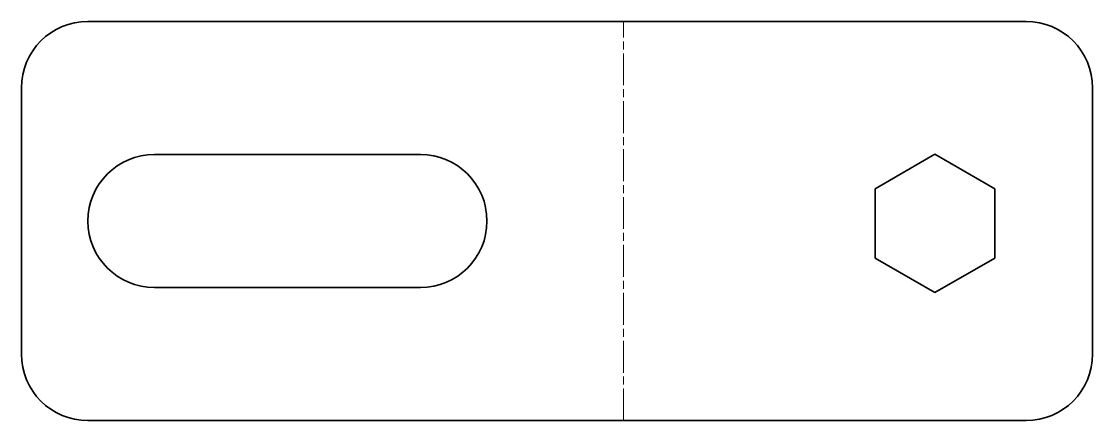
# Model space of a CAD drawing. Header units: millimetres. Extents: x 0 to 80.5, y 0 to 30.
import ezdxf

# ---------------------------------------------------------------- set-up
doc = ezdxf.new("R2010")
doc.units = ezdxf.units.MM
doc.linetypes.add('Chain', pattern=[13.68, 9.12, -1.14, 2.28, -1.14])
doc.layers.add('SIMUMAK Bend Centerline (ISO)', color=7, linetype='Chain', lineweight=9)
doc.layers.add('SIMUMAK Visible (ISO)', color=7, linetype='Continuous', lineweight=35)

# ---------------------------------------------------------------- blocks, each defined once
blk = doc.blocks.new('SIL-027-HTRASINF-01_Sheet_SIL-027-HTRASINF-01 (Desplegada)')
at = {"layer": 'SIMUMAK Bend Centerline (ISO)', "ltscale": 0.263158}
blk.add_line((5, -15), (5, 15), dxfattribs=at)
at = {"layer": 'SIMUMAK Visible (ISO)'}
for p, q in [((-35.263, 15), (35.263, 15)), ((-40.263, -10), (-40.263, 10)), ((40.263, -10), (40.263, 10)), ((-30.263, 5), (-10.263, 5)), ((23.914, 2.413), (28.414, 5.011)), ((28.414, 5.011), (32.914, 2.413)), ((23.914, -2.783), (23.914, 2.413)), ((32.914, 2.413), (32.914, -2.783)), ((28.414, -5.382), (23.914, -2.783)), ((32.914, -2.783), (28.414, -5.382)), ((-10.263, -5), (-30.263, -5)), ((-35.263, -15), (35.263, -15))]:
    blk.add_line(p, q, dxfattribs=at)
at = {"layer": 'SIMUMAK Visible (ISO)', "extrusion": (0, 0, -1)}
for centre, start, end in [((35.263, 10), 0, 90), ((-35.263, 10), 90, 180), ((30.263, 0), 270, 90), ((10.263, 0), 90, 270), ((35.263, -10), 270, 0), ((-35.263, -10), 180, 270)]:
    blk.add_arc(centre, 5, start, end, dxfattribs=at)

msp = doc.modelspace()

# ---------------------------------------------------------------- block references
msp.add_blockref('SIL-027-HTRASINF-01_Sheet_SIL-027-HTRASINF-01 (Desplegada)', (40.263, 15))

doc.saveas('drawing.dxf')
